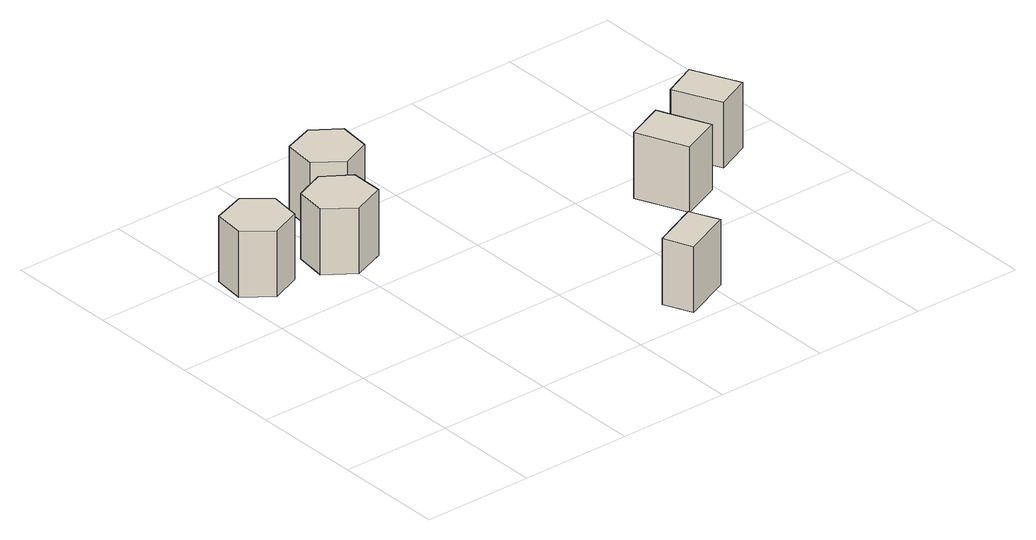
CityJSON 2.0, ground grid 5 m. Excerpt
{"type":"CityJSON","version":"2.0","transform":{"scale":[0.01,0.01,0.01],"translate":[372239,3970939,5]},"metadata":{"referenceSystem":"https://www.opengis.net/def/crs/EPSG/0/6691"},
"CityObjects":{
"building1":{"type":"Building","attributes":{"計測周辺長":8.81,"建物高さ":3,"更新年":"2021","usage":"422","measuredHeight":-9999,"storeysAboveGround":1,"BuildingDetailAttribute.totalFloorArea":8,"BuildingDetailAttribute.buildingFootprintArea":8,"BuildingDetailAttribute.buildingRoofEdgeArea":5.6,"BuildingDetailAttribute.buildingStructureOrgType":"2","BuildingDetailAttribute.fireproofStructureType":"1002","BuildingDetailAttribute.areaClassificationType":"23","BuildingDetailAttribute.districtsAndZonesType":"9999","BuildingDetailAttribute.orgUsage2":"18","BuildingDetailAttribute.specifiedBuildingCoverageRate":-9999,"BuildingDetailAttribute.specifiedFloorAreaRate":-9999,"BuildingDetailAttribute.surveyYear":2021,"BuildingIDAttribute.prefecture":"11","BuildingIDAttribute.city":"11106"},"geometry":[{"type":"Solid","lod":"1","boundaries":[[[[0,1,2,3,4,5]],[[4,6,7,5]],[[3,8,6,4]],[[2,9,8,3]],[[1,10,9,2]],[[0,11,10,1]],[[5,7,11,0]],[[6,8,9,10,11,7]]]]}]},
"building2":{"type":"Building","attributes":{"計測周辺長":8.95,"建物高さ":3,"更新年":"2021","usage":"422","measuredHeight":-9999,"storeysAboveGround":1,"BuildingDetailAttribute.totalFloorArea":6,"BuildingDetailAttribute.buildingFootprintArea":6,"BuildingDetailAttribute.buildingRoofEdgeArea":5.76,"BuildingDetailAttribute.buildingStructureOrgType":"2","BuildingDetailAttribute.fireproofStructureType":"1002","BuildingDetailAttribute.areaClassificationType":"23","BuildingDetailAttribute.districtsAndZonesType":"9999","BuildingDetailAttribute.orgUsage2":"18","BuildingDetailAttribute.specifiedBuildingCoverageRate":-9999,"BuildingDetailAttribute.specifiedFloorAreaRate":-9999,"BuildingDetailAttribute.surveyYear":2021,"BuildingIDAttribute.prefecture":"11","BuildingIDAttribute.city":"11106"},"geometry":[{"type":"Solid","lod":"1","boundaries":[[[[12,13,14,15,16,17]],[[16,18,19,17]],[[15,20,18,16]],[[14,21,20,15]],[[13,22,21,14]],[[12,23,22,13]],[[17,19,23,12]],[[18,20,21,22,23,19]]]]}]},
"building3":{"type":"Building","attributes":{"計測周辺長":8.75,"建物高さ":3,"更新年":"2016","usage":"422","measuredHeight":-9999,"storeysAboveGround":1,"BuildingDetailAttribute.totalFloorArea":6,"BuildingDetailAttribute.buildingFootprintArea":6,"BuildingDetailAttribute.buildingRoofEdgeArea":5.52,"BuildingDetailAttribute.buildingStructureOrgType":"2","BuildingDetailAttribute.fireproofStructureType":"1002","BuildingDetailAttribute.areaClassificationType":"23","BuildingDetailAttribute.districtsAndZonesType":"9999","BuildingDetailAttribute.orgUsage2":"18","BuildingDetailAttribute.specifiedBuildingCoverageRate":-9999,"BuildingDetailAttribute.specifiedFloorAreaRate":-9999,"BuildingDetailAttribute.surveyYear":2021,"BuildingIDAttribute.prefecture":"11","BuildingIDAttribute.city":"11106"},"geometry":[{"type":"Solid","lod":"1","boundaries":[[[[24,25,26,27,28,29]],[[28,30,31,29]],[[27,32,30,28]],[[26,33,32,27]],[[25,34,33,26]],[[24,35,34,25]],[[29,31,35,24]],[[30,32,33,34,35,31]]]]}]},
"building4":{"type":"Building","attributes":{"計測周辺長":7.49,"建物高さ":3,"更新年":"2016","usage":"422","measuredHeight":-9999,"storeysAboveGround":1,"BuildingDetailAttribute.totalFloorArea":3,"BuildingDetailAttribute.buildingFootprintArea":3,"BuildingDetailAttribute.buildingRoofEdgeArea":3.28,"BuildingDetailAttribute.buildingStructureOrgType":"2","BuildingDetailAttribute.fireproofStructureType":"1002","BuildingDetailAttribute.areaClassificationType":"23","BuildingDetailAttribute.districtsAndZonesType":"9999","BuildingDetailAttribute.orgUsage2":"18","BuildingDetailAttribute.specifiedBuildingCoverageRate":-9999,"BuildingDetailAttribute.specifiedFloorAreaRate":-9999,"BuildingDetailAttribute.surveyYear":2021,"BuildingIDAttribute.prefecture":"11","BuildingIDAttribute.city":"11106"},"geometry":[{"type":"Solid","lod":"1","boundaries":[[[[36,37,38,39]],[[38,40,41,39]],[[37,42,40,38]],[[36,43,42,37]],[[39,41,43,36]],[[40,42,43,41]]]]}]},
"building5":{"type":"Building","attributes":{"計測周辺長":8.8,"建物高さ":3,"更新年":"2016","usage":"422","measuredHeight":-9999,"storeysAboveGround":1,"BuildingDetailAttribute.totalFloorArea":5,"BuildingDetailAttribute.buildingFootprintArea":5,"BuildingDetailAttribute.buildingRoofEdgeArea":4.77,"BuildingDetailAttribute.buildingStructureOrgType":"2","BuildingDetailAttribute.fireproofStructureType":"1002","BuildingDetailAttribute.areaClassificationType":"23","BuildingDetailAttribute.districtsAndZonesType":"9999","BuildingDetailAttribute.orgUsage2":"18","BuildingDetailAttribute.specifiedBuildingCoverageRate":-9999,"BuildingDetailAttribute.specifiedFloorAreaRate":-9999,"BuildingDetailAttribute.surveyYear":2021,"BuildingIDAttribute.prefecture":"11","BuildingIDAttribute.city":"11106"},"geometry":[{"type":"Solid","lod":"1","boundaries":[[[[44,45,46,47]],[[46,48,49,47]],[[45,50,48,46]],[[44,51,50,45]],[[47,49,51,44]],[[48,50,51,49]]]]}]},
"building6":{"type":"Building","attributes":{"計測周辺長":8.07,"建物高さ":3,"更新年":"2016","usage":"422","measuredHeight":-9999,"storeysAboveGround":1,"BuildingDetailAttribute.totalFloorArea":4,"BuildingDetailAttribute.buildingFootprintArea":4,"BuildingDetailAttribute.buildingRoofEdgeArea":3.97,"BuildingDetailAttribute.buildingStructureOrgType":"2","BuildingDetailAttribute.fireproofStructureType":"1002","BuildingDetailAttribute.areaClassificationType":"23","BuildingDetailAttribute.districtsAndZonesType":"9999","BuildingDetailAttribute.orgUsage2":"18","BuildingDetailAttribute.specifiedBuildingCoverageRate":-9999,"BuildingDetailAttribute.specifiedFloorAreaRate":-9999,"BuildingDetailAttribute.surveyYear":2021,"BuildingIDAttribute.prefecture":"11","BuildingIDAttribute.city":"11106"},"geometry":[{"type":"Solid","lod":"1","boundaries":[[[[52,53,54,55]],[[54,56,57,55]],[[53,58,56,54]],[[52,59,58,53]],[[55,57,59,52]],[[56,58,59,57]]]]}]}
},
"vertices":[
[25,1293,40],[42,1435,40],[189,1487,40],[299,1398,40],[281,1256,40],[144,1201,40],[281,1256,340],[144,1201,340],[299,1398,340],[189,1487,340],[42,1435,340],[25,1293,340],
[382,1220,40],[401,1363,40],[536,1418,40],[655,1337,40],[653,1189,40],[505,1129,40],[653,1189,340],[505,1129,340],[655,1337,340],[536,1418,340],[401,1363,340],[382,1220,340],
[580,1524,40],[598,1669,40],[734,1718,40],[850,1636,40],[833,1489,40],[699,1434,40],[833,1489,340],[699,1434,340],[850,1636,340],[734,1718,340],[598,1669,340],[580,1524,340],
[1255,173,50],[1469,268,50],[1527,140,50],[1311,45,50],[1527,140,350],[1311,45,350],[1469,268,350],[1255,173,350],
[1703,884,40],[1880,961,40],[1980,735,40],[1803,658,40],[1980,735,340],[1803,658,340],[1880,961,340],[1703,884,340],
[2027,1046,40],[2182,1118,40],[2280,906,40],[2124,835,40],[2280,906,340],[2124,835,340],[2182,1118,340],[2027,1046,340]
]}
